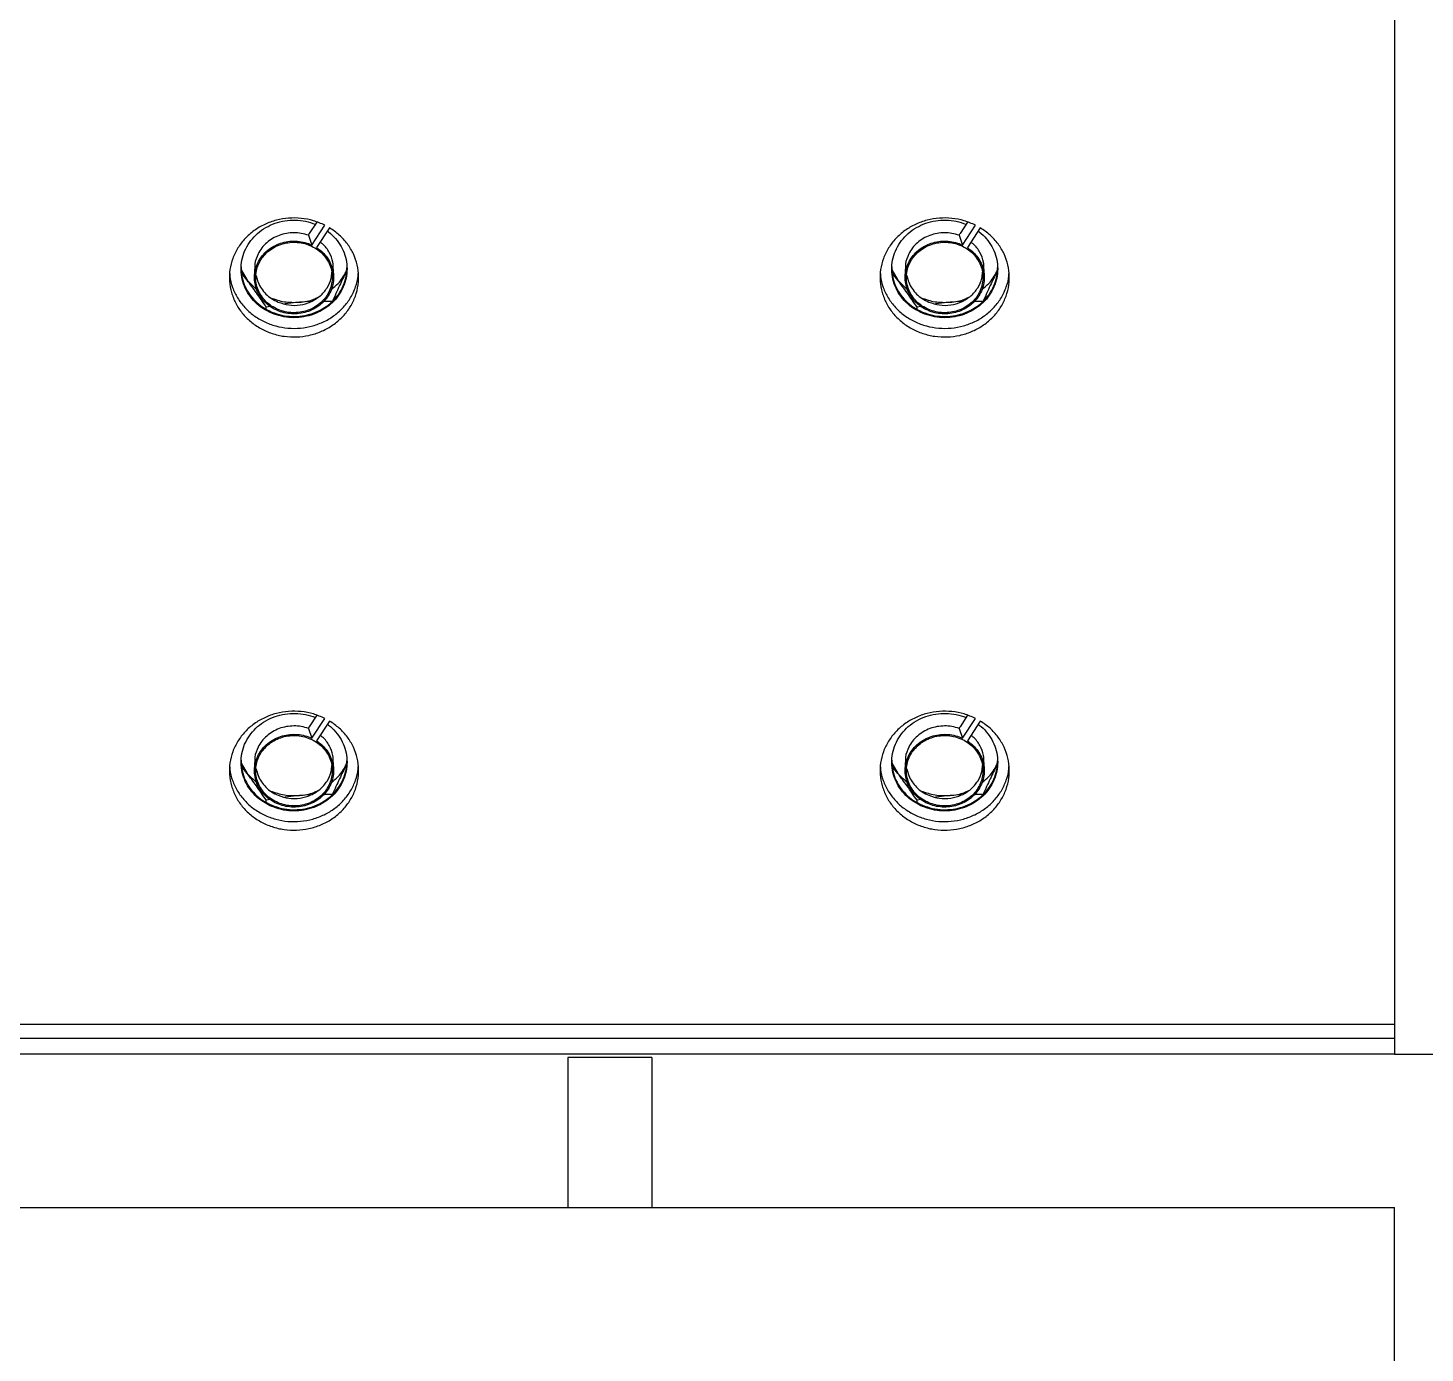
# Model space of a CAD drawing. Header units: millimetres. Extents: x 1293 to 41893, y 1011 to 26911.
# Drawn here: x 23953.2 to 24196.6, y 15399.3 to 15630.2 of the extents above; entities that cross this region are included whole.
import ezdxf

# ---------------------------------------------------------------- set-up
doc = ezdxf.new("R2010")
doc.units = ezdxf.units.MM
doc.header["$LTSCALE"] = 50
doc.layers.add('CAPA_1', color=7, linetype='Continuous')
doc.layers.add('MAQUINAS', color=11, linetype='Continuous')
doc.dimstyles.new('SLDDIMSTYLE2', dxfattribs={"dimtxt": 0.18, "dimasz": 30.769231, "dimexe": 0, "dimexo": 0.0625, "dimgap": 0, "dimtad": 0, "dimtih": 1, "dimtoh": 1, "dimdec": 0, "dimrnd": 1e-09, "dimzin": 0, "dimdsep": 46, "dimtxsty": 'Standard', "dimblk1": 'DOT', "dimblk2": 'DOT', "dimsah": 1, "dimcen": 0.09, "dimadec": 0, "dimazin": 0, "dimtfac": 30.769231, "dimtdec": 0, "dimtofl": 0, "dimtmove": 0, "dimatfit": 3, "dimldrblk": 'DOT', "dimfxl": 1, "dimfrac": 2, "dimtolj": 1, "dimtzin": 0, "dimarcsym": 0})

# ---------------------------------------------------------------- blocks, each defined once
blk = doc.blocks.new('_Dot')
at = {"color": 0, "linetype": 'ByBlock', "lineweight": -2}
blk.add_line((-0.5, 0), (-1, 0), dxfattribs=at)
at = {"color": 0, "linetype": 'ByBlock', "const_width": 0.5}
blk.add_lwpolyline([(-0.25, 0, 1), (0.25, 0, 1)], format="xyb", close=True, dxfattribs=at)

msp = doc.modelspace()

# ---------------------------------------------------------------- linework, layer by layer
at = {"layer": 'MAQUINAS', "linetype": 'Continuous', "lineweight": 25}
for p, q in [((24191.2425232, 16518.0450346), (24191.2425232, 15451.3783679)), ((24003.5503003, 15596.3370789), (24002.245503, 15594.3365441)), ((24002.7019872, 15592.3345776), (24004.9546957, 15595.7884641)), ((24116.8836336, 15596.3370789), (24115.5788363, 15594.3365441)), ((24116.0353205, 15592.3345776), (24118.288029, 15595.7884641)), ((24002.0989506, 15594.0400082), (24002.7019872, 15592.3345776)), ((24005.7748947, 15595.3351823), (24003.5221861, 15591.8812957)), ((24115.4322839, 15594.0400082), (24116.0353205, 15592.3345776)), ((24119.108228, 15595.3351823), (24116.8555195, 15591.8812957)), ((23990.3962012, 15587.9942261), (23991.4171794, 15586.213723)), ((23991.4171794, 15586.213723), (23990.4325058, 15587.4401817)), ((23991.4171794, 15586.213723), (23993.1471547, 15584.4956425)), ((23992.6891899, 15588.1415776), (23992.6891899, 15586.6861356)), ((24006.4625232, 15586.6861356), (24006.4625232, 15588.1415776)), ((24008.6628883, 15587.6938555), (24008.8002239, 15588.1029224)), ((24008.7808347, 15587.9214963), (24008.6628883, 15587.6938555)), ((24103.7295346, 15587.9942261), (24104.7505128, 15586.213723)), ((24104.7505128, 15586.213723), (24103.7658391, 15587.4401817)), ((24104.7505128, 15586.213723), (24106.480488, 15584.4956425)), ((24106.0225232, 15588.1415776), (24106.0225232, 15586.6861356)), ((24119.7958566, 15586.6861356), (24119.7958566, 15588.1415776)), ((24121.9962216, 15587.6938555), (24122.1335572, 15588.1029224)), ((24122.114168, 15587.9214963), (24121.9962216, 15587.6938555)), ((23995.4464413, 15581.6491291), (23994.7556415, 15581.5287767)), ((23994.7556415, 15581.1858639), (23994.7556415, 15581.5287767)), ((24000.5042111, 15582.3711412), (23997.9848051, 15582.0770114)), ((24002.5372796, 15582.48277), (24000.5042111, 15582.3711412)), ((24006.2527807, 15582.5155317), (24004.7346106, 15582.5194327)), ((24108.7797746, 15581.6491291), (24108.0889749, 15581.5287767)), ((24108.0889749, 15581.1858639), (24108.0889749, 15581.5287767)), ((24113.8375445, 15582.3711412), (24111.3181384, 15582.0770114)), ((24115.8706129, 15582.48277), (24113.8375445, 15582.3711412)), ((24119.5861141, 15582.5155317), (24118.067944, 15582.5194327)), ((24003.5503003, 15510.4232926), (24002.245503, 15508.4227578)), ((24002.7019872, 15506.4207912), (24004.9546957, 15509.8746778)), ((24005.7748947, 15509.421396), (24003.5221861, 15505.9675094)), ((24116.8836336, 15510.4232926), (24115.5788363, 15508.4227578)), ((24116.0353205, 15506.4207912), (24118.288029, 15509.8746778)), ((24119.108228, 15509.421396), (24116.8555195, 15505.9675094)), ((24002.0989506, 15508.1262219), (24002.7019872, 15506.4207912)), ((24115.4322839, 15508.1262219), (24116.0353205, 15506.4207912)), ((23990.3962012, 15502.0804398), (23991.4171794, 15500.2999367)), ((23991.4171794, 15500.2999367), (23990.4325058, 15501.5263954)), ((23992.6891899, 15502.2277913), (23992.6891899, 15500.7723493)), ((24006.4625232, 15500.7723493), (24006.4625232, 15502.2277913)), ((24008.6628883, 15501.7800692), (24008.8002239, 15502.189136)), ((24008.7808347, 15502.00771), (24008.6628883, 15501.7800692)), ((24103.7295346, 15502.0804398), (24104.7505128, 15500.2999367)), ((24104.7505128, 15500.2999367), (24103.7658391, 15501.5263954)), ((24106.0225232, 15502.2277913), (24106.0225232, 15500.7723493)), ((24119.7958566, 15500.7723493), (24119.7958566, 15502.2277913)), ((24121.9962216, 15501.7800692), (24122.1335572, 15502.189136)), ((24122.114168, 15502.00771), (24121.9962216, 15501.7800692)), ((23991.4171794, 15500.2999367), (23993.1471547, 15498.5818561)), ((24104.7505128, 15500.2999367), (24106.480488, 15498.5818561)), ((24000.5042111, 15496.4573549), (23997.9848051, 15496.163225)), ((24002.5372796, 15496.5689837), (24000.5042111, 15496.4573549)), ((24006.2527807, 15496.6017454), (24004.7346106, 15496.6056464)), ((24113.8375445, 15496.4573549), (24111.3181384, 15496.163225)), ((24115.8706129, 15496.5689837), (24113.8375445, 15496.4573549)), ((24119.5861141, 15496.6017454), (24118.067944, 15496.6056464)), ((23995.4464413, 15495.7353428), (23994.7556415, 15495.6149904)), ((23994.7556415, 15495.2720775), (23994.7556415, 15495.6149904)), ((24108.7797746, 15495.7353428), (24108.0889749, 15495.6149904)), ((24108.0889749, 15495.2720775), (24108.0889749, 15495.6149904)), ((24191.2425232, 15456.5881163), (23211.2425232, 15456.5881163)), ((23211.2425232, 15454.2081973), (24191.2425232, 15454.2081973)), ((24191.2425232, 15451.3783679), (23211.2425232, 15451.3783679)), ((24047.2425232, 15450.8449679), (24047.2425232, 15424.7117012)), ((24061.9091899, 15450.8449679), (24061.9091899, 15424.7117012)), ((24191.2425232, 15451.3783495), (24201.9091899, 15451.3783495)), ((23211.2425232, 15424.7117012), (24191.2425232, 15424.7117012)), ((24191.2425232, 15071.3783679), (24191.2425232, 15424.7117012))]:
    msp.add_line(p, q, dxfattribs=at)
for points in [[(24004.9546957, 15595.7884641), (24004.2967837, 15596.0751726), (24002.9809598, 15596.6485894), (24000.825971, 15597.0449043), (23998.6386713, 15597.0782448), (23996.4825522, 15596.7163735), (23994.443159, 15595.9811281), (23992.5954498, 15594.8977818), (23991.0088808, 15593.5074475), (23989.742695, 15591.8619638), (23988.8442728, 15590.0229142), (23988.3472081, 15588.0590674), (23988.2700931, 15586.0438738), (23988.6158111, 15584.0527005), (23989.3714327, 15582.1600172), (23990.5086976, 15580.4366098), (23991.9850724, 15578.9469334), (23993.745341, 15577.7467016), (23995.7236697, 15576.8808028), (23997.8460693, 15576.3816214), (24000.0331627, 15576.2678267), (24002.2031529, 15576.5436746), (24004.2748828, 15577.1988486), (24006.1708699, 15578.208845), (24007.8202054, 15579.5358909), (24009.1612022, 15581.1303522), (24010.1437152, 15582.9326073), (24010.7309695, 15584.8752115), (24010.9011106, 15586.8856636), (24010.6473693, 15588.8882066), (24009.9807509, 15590.81006), (24008.9205313, 15592.5714566), (24007.5274683, 15594.1359676), (24006.3590859, 15594.9354441), (24005.7748947, 15595.3351823)], [(23995.7214674, 15580.4579669), (23995.1891776, 15580.7175276), (23994.124598, 15581.2366489), (23992.7745179, 15582.358419), (23991.672771, 15583.6807099), (23990.8746461, 15585.1799543), (23990.4069421, 15586.7919192), (23990.288419, 15588.4571724), (23990.5233315, 15590.1118187), (23991.1028061, 15591.6930158), (23992.0047736, 15593.1405546), (23993.1948914, 15594.399313), (23994.6279276, 15595.4215177), (23996.2490913, 15596.1677447), (23997.9976063, 15596.6115263), (23999.8034622, 15596.7287521), (24001.6108396, 15596.5419039), (24002.7387832, 15596.1523271), (24003.302755, 15595.9575387)], [(24118.288029, 15595.7884641), (24117.6301171, 15596.0751726), (24116.3142931, 15596.6485894), (24114.1593043, 15597.0449043), (24111.9720047, 15597.0782448), (24109.8158855, 15596.7163735), (24107.7764923, 15595.9811281), (24105.9287831, 15594.8977818), (24104.3422141, 15593.5074475), (24103.0760283, 15591.8619638), (24102.1776061, 15590.0229142), (24101.6805415, 15588.0590674), (24101.6034264, 15586.0438738), (24101.9491445, 15584.0527005), (24102.704766, 15582.1600172), (24103.8420309, 15580.4366098), (24105.3184057, 15578.9469334), (24107.0786743, 15577.7467016), (24109.057003, 15576.8808028), (24111.1794027, 15576.3816214), (24113.366496, 15576.2678267), (24115.5364862, 15576.5436746), (24117.6082161, 15577.1988486), (24119.5042033, 15578.208845), (24121.1535387, 15579.5358909), (24122.4945355, 15581.1303522), (24123.4770485, 15582.9326073), (24124.0643028, 15584.8752115), (24124.234444, 15586.8856636), (24123.9807027, 15588.8882066), (24123.3140842, 15590.81006), (24122.2538646, 15592.5714566), (24120.8608017, 15594.1359676), (24119.6924192, 15594.9354441), (24119.108228, 15595.3351823)], [(24109.0548007, 15580.4579669), (24108.5225109, 15580.7175276), (24107.4579313, 15581.2366489), (24106.1078512, 15582.358419), (24105.0061044, 15583.6807099), (24104.2079794, 15585.1799543), (24103.7402754, 15586.7919192), (24103.6217524, 15588.4571724), (24103.8566649, 15590.1118187), (24104.4361394, 15591.6930158), (24105.3381069, 15593.1405546), (24106.5282247, 15594.399313), (24107.9612609, 15595.4215177), (24109.5824246, 15596.1677447), (24111.3309396, 15596.6115263), (24113.1367956, 15596.7287521), (24114.944173, 15596.5419039), (24116.0721165, 15596.1523271), (24116.6360883, 15595.9575387)], [(24002.0989506, 15594.0400082), (24001.6856488, 15594.1662202), (24000.8590453, 15594.418644), (23999.5490805, 15594.5162159), (23998.2464706, 15594.400957), (23996.9899841, 15594.0576181), (23995.8253026, 15593.5042449), (23994.7989555, 15592.7569431), (23993.9274349, 15591.8514288), (23993.5210921, 15591.1423667), (23993.3179207, 15590.7878356)], [(24115.4322839, 15594.0400082), (24115.0189821, 15594.1662202), (24114.1923786, 15594.418644), (24112.8824138, 15594.5162159), (24111.5798039, 15594.400957), (24110.3233174, 15594.0576181), (24109.1586359, 15593.5042449), (24108.1322888, 15592.7569431), (24107.2607682, 15591.8514288), (24106.8544254, 15591.1423667), (24106.6512541, 15590.7878356)], [(24003.5221861, 15591.8812957), (24003.8693545, 15591.630318), (24004.5636913, 15591.1283626), (24005.3830168, 15590.161004), (24005.9993264, 15589.0796431), (24006.3767654, 15587.9066408), (24006.5049997, 15586.6897658), (24006.3783685, 15585.4724937), (24006.0017799, 15584.299897), (24005.3890063, 15583.2149822), (24004.5625873, 15582.257647), (24003.552891, 15581.4630697), (24002.3970279, 15580.8604549), (24001.1374789, 15580.4719499), (23999.820536, 15580.3118334), (23998.4946005, 15580.3859903), (23997.208404, 15580.6916949), (23996.0092181, 15581.2177119), (23994.941116, 15581.9447086), (23994.0433534, 15582.8459659), (23993.3489257, 15583.8883601), (23992.8833549, 15585.0335802), (23992.6637522, 15586.2395364), (23992.6981884, 15587.4619063), (23992.9853982, 15588.6557648), (23993.5148247, 15589.7772325), (23994.2670141, 15590.7850993), (23995.2143067, 15591.6422973), (23996.321941, 15592.3174194), (23997.5490069, 15592.7852895), (23998.8511574, 15593.0300689), (24000.1777323, 15593.0376974), (24001.4904357, 15592.8267932), (24002.2981367, 15592.4986494), (24002.7019872, 15592.3345776)], [(23996.7929041, 15581.1096977), (23997.1997547, 15580.9627887), (23998.0134559, 15580.6689708), (23999.3227064, 15580.5169015), (24000.6340068, 15580.5865264), (24001.9067006, 15580.8946785), (24003.08927, 15581.4242884), (24004.1369686, 15582.1564041), (24005.0093467, 15583.0625156), (24005.6729293, 15584.1079019), (24006.1022021, 15585.2523627), (24006.2806718, 15586.4519241), (24006.2014791, 15587.6604857), (24005.8676674, 15588.8316037), (24005.2920649, 15589.9202725), (24004.4967918, 15590.8846552), (24003.5124099, 15591.6876912), (24002.3767485, 15592.2985202), (24001.1334503, 15592.6936685), (23999.8302947, 15592.8579506), (23998.5173612, 15592.7850533), (23997.245105, 15592.477778), (23996.0624184, 15591.9479331), (23995.0147512, 15591.2158804), (23994.1423646, 15590.3097518), (23993.4787847, 15589.2643711), (23993.0495091, 15588.1199046), (23992.8710479, 15586.9203604), (23992.9502093, 15585.7117358), (23993.2841382, 15584.5408528), (23993.859303, 15583.4513071), (23994.6562093, 15582.4901968), (23995.6344963, 15581.674948), (23996.4067682, 15581.2981145), (23996.7929041, 15581.1096977)], [(24116.8555195, 15591.8812957), (24117.2026879, 15591.630318), (24117.8970247, 15591.1283626), (24118.7163502, 15590.161004), (24119.3326597, 15589.0796431), (24119.7100987, 15587.9066408), (24119.8383331, 15586.6897658), (24119.7117019, 15585.4724937), (24119.3351132, 15584.299897), (24118.7223397, 15583.2149822), (24117.8959206, 15582.257647), (24116.8862243, 15581.4630697), (24115.7303613, 15580.8604549), (24114.4708123, 15580.4719499), (24113.1538694, 15580.3118334), (24111.8279338, 15580.3859903), (24110.5417374, 15580.6916949), (24109.3425514, 15581.2177119), (24108.2744493, 15581.9447086), (24107.3766867, 15582.8459659), (24106.682259, 15583.8883601), (24106.2166883, 15585.0335802), (24105.9970855, 15586.2395364), (24106.0315217, 15587.4619063), (24106.3187315, 15588.6557648), (24106.8481581, 15589.7772325), (24107.6003474, 15590.7850993), (24108.5476401, 15591.6422973), (24109.6552743, 15592.3174194), (24110.8823402, 15592.7852895), (24112.1844908, 15593.0300689), (24113.5110657, 15593.0376974), (24114.823769, 15592.8267932), (24115.63147, 15592.4986494), (24116.0353205, 15592.3345776)], [(24110.1262374, 15581.1096977), (24110.5330881, 15580.9627887), (24111.3467893, 15580.6689708), (24112.6560397, 15580.5169015), (24113.9673402, 15580.5865264), (24115.2400339, 15580.8946785), (24116.4226033, 15581.4242884), (24117.4703019, 15582.1564041), (24118.34268, 15583.0625156), (24119.0062627, 15584.1079019), (24119.4355354, 15585.2523627), (24119.6140052, 15586.4519241), (24119.5348124, 15587.6604857), (24119.2010007, 15588.8316037), (24118.6253983, 15589.9202725), (24117.8301252, 15590.8846552), (24116.8457432, 15591.6876912), (24115.7100818, 15592.2985202), (24114.4667836, 15592.6936685), (24113.163628, 15592.8579506), (24111.8506945, 15592.7850533), (24110.5784384, 15592.477778), (24109.3957517, 15591.9479331), (24108.3480845, 15591.2158804), (24107.4756979, 15590.3097518), (24106.8121181, 15589.2643711), (24106.3828424, 15588.1199046), (24106.2043813, 15586.9203604), (24106.2835426, 15585.7117358), (24106.6174715, 15584.5408528), (24107.1926364, 15583.4513071), (24107.9895426, 15582.4901968), (24108.9678297, 15581.674948), (24109.7401015, 15581.2981145), (24110.1262374, 15581.1096977)], [(23992.9926705, 15587.0048339), (23993.086034, 15586.611881), (23993.272761, 15585.8259752), (23993.8623505, 15584.7385664), (23994.6553966, 15583.7768843), (23995.6346995, 15582.961786), (23996.4068359, 15582.5849324), (23996.7929041, 15582.3965056)], [(24106.3260039, 15587.0048339), (24106.4193674, 15586.611881), (24106.6060943, 15585.8259752), (24107.1956838, 15584.7385664), (24107.98873, 15583.7768843), (24108.9680328, 15582.961786), (24109.7401692, 15582.5849324), (24110.1262374, 15582.3965056)], [(24004.9546957, 15509.8746778), (24004.2967837, 15510.1613862), (24002.9809598, 15510.7348031), (24000.825971, 15511.131118), (23998.6386713, 15511.1644585), (23996.4825522, 15510.8025872), (23994.443159, 15510.0673418), (23992.5954498, 15508.9839954), (23991.0088808, 15507.5936612), (23989.742695, 15505.9481775), (23988.8442728, 15504.1091279), (23988.3472081, 15502.145281), (23988.2700931, 15500.1300875), (23988.6158111, 15498.1389142), (23989.3714327, 15496.2462309), (23990.5086976, 15494.5228235), (23991.9850724, 15493.0331471), (23993.745341, 15491.8329153), (23995.7236697, 15490.9670164), (23997.8460693, 15490.467835), (24000.0331627, 15490.3540404), (24002.2031529, 15490.6298883), (24004.2748828, 15491.2850623), (24006.1708699, 15492.2950587), (24007.8202054, 15493.6221046), (24009.1612022, 15495.2165659), (24010.1437152, 15497.018821), (24010.7309695, 15498.9614252), (24010.9011106, 15500.9718773), (24010.6473693, 15502.9744203), (24009.9807509, 15504.8962737), (24008.9205313, 15506.6576703), (24007.5274683, 15508.2221813), (24006.3590859, 15509.0216577), (24005.7748947, 15509.421396)], [(23995.7214674, 15494.5441806), (23995.1891776, 15494.8037413), (23994.124598, 15495.3228626), (23992.7745179, 15496.4446326), (23991.672771, 15497.7669235), (23990.8746461, 15499.266168), (23990.4069421, 15500.8781328), (23990.288419, 15502.5433861), (23990.5233315, 15504.1980324), (23991.1028061, 15505.7792294), (23992.0047736, 15507.2267683), (23993.1948914, 15508.4855267), (23994.6279276, 15509.5077314), (23996.2490913, 15510.2539584), (23997.9976063, 15510.69774), (23999.8034622, 15510.8149657), (24001.6108396, 15510.6281176), (24002.7387832, 15510.2385408), (24003.302755, 15510.0437524)], [(24118.288029, 15509.8746778), (24117.6301171, 15510.1613862), (24116.3142931, 15510.7348031), (24114.1593043, 15511.131118), (24111.9720047, 15511.1644585), (24109.8158855, 15510.8025872), (24107.7764923, 15510.0673418), (24105.9287831, 15508.9839954), (24104.3422141, 15507.5936612), (24103.0760283, 15505.9481775), (24102.1776061, 15504.1091279), (24101.6805415, 15502.145281), (24101.6034264, 15500.1300875), (24101.9491445, 15498.1389142), (24102.704766, 15496.2462309), (24103.8420309, 15494.5228235), (24105.3184057, 15493.0331471), (24107.0786743, 15491.8329153), (24109.057003, 15490.9670164), (24111.1794027, 15490.467835), (24113.366496, 15490.3540404), (24115.5364862, 15490.6298883), (24117.6082161, 15491.2850623), (24119.5042033, 15492.2950587), (24121.1535387, 15493.6221046), (24122.4945355, 15495.2165659), (24123.4770485, 15497.018821), (24124.0643028, 15498.9614252), (24124.234444, 15500.9718773), (24123.9807027, 15502.9744203), (24123.3140842, 15504.8962737), (24122.2538646, 15506.6576703), (24120.8608017, 15508.2221813), (24119.6924192, 15509.0216577), (24119.108228, 15509.421396)], [(24109.0548007, 15494.5441806), (24108.5225109, 15494.8037413), (24107.4579313, 15495.3228626), (24106.1078512, 15496.4446326), (24105.0061044, 15497.7669235), (24104.2079794, 15499.266168), (24103.7402754, 15500.8781328), (24103.6217524, 15502.5433861), (24103.8566649, 15504.1980324), (24104.4361394, 15505.7792294), (24105.3381069, 15507.2267683), (24106.5282247, 15508.4855267), (24107.9612609, 15509.5077314), (24109.5824246, 15510.2539584), (24111.3309396, 15510.69774), (24113.1367956, 15510.8149657), (24114.944173, 15510.6281176), (24116.0721165, 15510.2385408), (24116.6360883, 15510.0437524)], [(24002.0989506, 15508.1262219), (24001.6856488, 15508.2524338), (24000.8590453, 15508.5048576), (23999.5490805, 15508.6024295), (23998.2464706, 15508.4871707), (23996.9899841, 15508.1438318), (23995.8253026, 15507.5904585), (23994.7989555, 15506.8431568), (23993.9274349, 15505.9376424), (23993.5210921, 15505.2285804), (23993.3179207, 15504.8740493)], [(24115.4322839, 15508.1262219), (24115.0189821, 15508.2524338), (24114.1923786, 15508.5048576), (24112.8824138, 15508.6024295), (24111.5798039, 15508.4871707), (24110.3233174, 15508.1438318), (24109.1586359, 15507.5904585), (24108.1322888, 15506.8431568), (24107.2607682, 15505.9376424), (24106.8544254, 15505.2285804), (24106.6512541, 15504.8740493)], [(24003.5221861, 15505.9675094), (24003.8693545, 15505.7165317), (24004.5636913, 15505.2145763), (24005.3830168, 15504.2472177), (24005.9993264, 15503.1658567), (24006.3767654, 15501.9928545), (24006.5049997, 15500.7759795), (24006.3783685, 15499.5587074), (24006.0017799, 15498.3861107), (24005.3890063, 15497.3011959), (24004.5625873, 15496.3438607), (24003.552891, 15495.5492833), (24002.3970279, 15494.9466685), (24001.1374789, 15494.5581635), (23999.820536, 15494.3980471), (23998.4946005, 15494.472204), (23997.208404, 15494.7779086), (23996.0092181, 15495.3039256), (23994.941116, 15496.0309223), (23994.0433534, 15496.9321796), (23993.3489257, 15497.9745737), (23992.8833549, 15499.1197939), (23992.6637522, 15500.3257501), (23992.6981884, 15501.5481199), (23992.9853982, 15502.7419785), (23993.5148247, 15503.8634462), (23994.2670141, 15504.871313), (23995.2143067, 15505.728511), (23996.321941, 15506.4036331), (23997.5490069, 15506.8715032), (23998.8511574, 15507.1162825), (24000.1777323, 15507.1239111), (24001.4904357, 15506.9130068), (24002.2981367, 15506.5848631), (24002.7019872, 15506.4207912)], [(23996.7929041, 15495.1959114), (23997.1997547, 15495.0490024), (23998.0134559, 15494.7551845), (23999.3227064, 15494.6031151), (24000.6340068, 15494.67274), (24001.9067006, 15494.9808921), (24003.08927, 15495.510502), (24004.1369686, 15496.2426178), (24005.0093467, 15497.1487292), (24005.6729293, 15498.1941156), (24006.1022021, 15499.3385764), (24006.2806718, 15500.5381378), (24006.2014791, 15501.7466994), (24005.8676674, 15502.9178174), (24005.2920649, 15504.0064862), (24004.4967918, 15504.9708689), (24003.5124099, 15505.7739049), (24002.3767485, 15506.3847339), (24001.1334503, 15506.7798821), (23999.8302947, 15506.9441642), (23998.5173612, 15506.8712669), (23997.245105, 15506.5639917), (23996.0624184, 15506.0341468), (23995.0147512, 15505.3020941), (23994.1423646, 15504.3959655), (23993.4787847, 15503.3505848), (23993.0495091, 15502.2061183), (23992.8710479, 15501.0065741), (23992.9502093, 15499.7979495), (23993.2841382, 15498.6270665), (23993.859303, 15497.5375208), (23994.6562093, 15496.5764105), (23995.6344963, 15495.7611617), (23996.4067682, 15495.3843282), (23996.7929041, 15495.1959114)], [(24116.8555195, 15505.9675094), (24117.2026879, 15505.7165317), (24117.8970247, 15505.2145763), (24118.7163502, 15504.2472177), (24119.3326597, 15503.1658567), (24119.7100987, 15501.9928545), (24119.8383331, 15500.7759795), (24119.7117019, 15499.5587074), (24119.3351132, 15498.3861107), (24118.7223397, 15497.3011959), (24117.8959206, 15496.3438607), (24116.8862243, 15495.5492833), (24115.7303613, 15494.9466685), (24114.4708123, 15494.5581635), (24113.1538694, 15494.3980471), (24111.8279338, 15494.472204), (24110.5417374, 15494.7779086), (24109.3425514, 15495.3039256), (24108.2744493, 15496.0309223), (24107.3766867, 15496.9321796), (24106.682259, 15497.9745737), (24106.2166883, 15499.1197939), (24105.9970855, 15500.3257501), (24106.0315217, 15501.5481199), (24106.3187315, 15502.7419785), (24106.8481581, 15503.8634462), (24107.6003474, 15504.871313), (24108.5476401, 15505.728511), (24109.6552743, 15506.4036331), (24110.8823402, 15506.8715032), (24112.1844908, 15507.1162825), (24113.5110657, 15507.1239111), (24114.823769, 15506.9130068), (24115.63147, 15506.5848631), (24116.0353205, 15506.4207912)], [(24110.1262374, 15495.1959114), (24110.5330881, 15495.0490024), (24111.3467893, 15494.7551845), (24112.6560397, 15494.6031151), (24113.9673402, 15494.67274), (24115.2400339, 15494.9808921), (24116.4226033, 15495.510502), (24117.4703019, 15496.2426178), (24118.34268, 15497.1487292), (24119.0062627, 15498.1941156), (24119.4355354, 15499.3385764), (24119.6140052, 15500.5381378), (24119.5348124, 15501.7466994), (24119.2010007, 15502.9178174), (24118.6253983, 15504.0064862), (24117.8301252, 15504.9708689), (24116.8457432, 15505.7739049), (24115.7100818, 15506.3847339), (24114.4667836, 15506.7798821), (24113.163628, 15506.9441642), (24111.8506945, 15506.8712669), (24110.5784384, 15506.5639917), (24109.3957517, 15506.0341468), (24108.3480845, 15505.3020941), (24107.4756979, 15504.3959655), (24106.8121181, 15503.3505848), (24106.3828424, 15502.2061183), (24106.2043813, 15501.0065741), (24106.2835426, 15499.7979495), (24106.6174715, 15498.6270665), (24107.1926364, 15497.5375208), (24107.9895426, 15496.5764105), (24108.9678297, 15495.7611617), (24109.7401015, 15495.3843282), (24110.1262374, 15495.1959114)], [(23992.9926705, 15501.0910476), (23993.086034, 15500.6980947), (23993.272761, 15499.9121889), (23993.8623505, 15498.8247801), (23994.6553966, 15497.8630979), (23995.6346995, 15497.0479996), (23996.4068359, 15496.6711461), (23996.7929041, 15496.4827193)], [(24106.3260039, 15501.0910476), (24106.4193674, 15500.6980947), (24106.6060943, 15499.9121889), (24107.1956838, 15498.8247801), (24107.98873, 15497.8630979), (24108.9680328, 15497.0479996), (24109.7401692, 15496.6711461), (24110.1262374, 15496.4827193)], [(24061.9091899, 15450.8449679), (24061.8818973, 15450.8449679), (24061.8273122, 15450.8449679), (24061.3912529, 15450.8449679), (24060.7135151, 15450.8449679), (24059.794489, 15450.8449679), (24058.6763665, 15450.8449679), (24057.4002746, 15450.8449679), (24056.0157456, 15450.8449679), (24054.5758566, 15450.8449679), (24053.1359675, 15450.8449679), (24051.7514385, 15450.8449679), (24050.4753466, 15450.8449679), (24049.3572241, 15450.8449679), (24048.438198, 15450.8449679), (24047.7604603, 15450.8449679), (24047.3244009, 15450.8449679), (24047.2698158, 15450.8449679), (24047.2425232, 15450.8449679)]]:
    msp.add_open_spline(points, degree=3, dxfattribs=at)
for points, knots in [([(24005.3966495, 15594.7552511), (24005.4636285, 15594.712668), (24006.0133713, 15594.3631589), (24006.8463562, 15593.4749098), (24007.8232662, 15592.1262681), (24008.4814519, 15590.6104856), (24008.8216105, 15589.0129592), (24008.8248085, 15587.3835293), (24008.4926948, 15585.7835156), (24007.8368514, 15584.2704076), (24006.8812037, 15582.8992696), (24005.66042, 15581.7198596), (24004.2187513, 15580.7748631), (24002.6087646, 15580.099066), (24000.8879794, 15579.7151647), (23999.1222629, 15579.6439299), (23997.3629654, 15579.8624289), (23996.2686334, 15580.2594542), (23995.7214674, 15580.4579669)], [0, 0, 0, 0, 0.0091646203, 0.0752203122, 0.1412760042, 0.2073316962, 0.2733873882, 0.3394430802, 0.4054987722, 0.4715544641, 0.5376101561, 0.6036658481, 0.6697215401, 0.7357772321, 0.8018329241, 0.867888616, 0.933944308, 1, 1, 1, 1]), ([(24002.0989506, 15594.0400082), (24002.1192631, 15594.0917534), (24002.1601089, 15594.1958062), (24002.2169359, 15594.2894627), (24002.245503, 15594.3365441)], [0, 0, 0, 0, 0.4972965919, 1, 1, 1, 1]), ([(24118.7299829, 15594.7552511), (24118.7969619, 15594.712668), (24119.3467046, 15594.3631589), (24120.1796895, 15593.4749098), (24121.1565995, 15592.1262681), (24121.8147852, 15590.6104856), (24122.1549438, 15589.0129592), (24122.1581419, 15587.3835293), (24121.8260281, 15585.7835156), (24121.1701847, 15584.2704076), (24120.214537, 15582.8992696), (24118.9937534, 15581.7198596), (24117.5520847, 15580.7748631), (24115.9420979, 15580.099066), (24114.2213128, 15579.7151647), (24112.4555962, 15579.6439299), (24110.6962987, 15579.8624289), (24109.6019667, 15580.2594542), (24109.0548007, 15580.4579669)], [0, 0, 0, 0, 0.0091646203, 0.0752203122, 0.1412760042, 0.2073316962, 0.2733873882, 0.3394430802, 0.4054987722, 0.4715544641, 0.5376101561, 0.6036658481, 0.6697215401, 0.7357772321, 0.8018329241, 0.867888616, 0.933944308, 1, 1, 1, 1]), ([(24115.4322839, 15594.0400082), (24115.4525964, 15594.0917534), (24115.4934422, 15594.1958062), (24115.5502692, 15594.2894627), (24115.5788363, 15594.3365441)], [0, 0, 0, 0, 0.4972965919, 1, 1, 1, 1]), ([(24006.3972232, 15588.1389557), (24006.4002517, 15588.538571), (24006.407931, 15589.5518695), (24005.7449172, 15591.0749226), (24004.9438901, 15592.2788811), (24004.2729016, 15592.7321912), (24004.1370302, 15592.8239839)], [0, 0, 0, 0, 0.2241501808, 0.5683741942, 0.9125982077, 1, 1, 1, 1]), ([(24119.7305565, 15588.1389557), (24119.733585, 15588.538571), (24119.7412644, 15589.5518695), (24119.0782505, 15591.0749226), (24118.2772234, 15592.2788811), (24117.6062349, 15592.7321912), (24117.4703635, 15592.8239839)], [0, 0, 0, 0, 0.2241501808, 0.5683741942, 0.9125982077, 1, 1, 1, 1]), ([(23990.3600903, 15588.5453161), (23990.3714605, 15588.0441924), (23990.3954678, 15586.9861065), (23990.8672332, 15585.4185062), (23991.6569818, 15583.9095191), (23992.7625313, 15582.5783722), (23994.1169761, 15581.4492551), (23995.186637, 15580.9273403), (23995.7214674, 15580.6663829)], [0, 0, 0, 0, 0.1525056725, 0.322004538, 0.4915034035, 0.661002269, 0.8305011345, 1, 1, 1, 1]), ([(23993.3179207, 15590.7878356), (23993.0678164, 15590.2117774), (23992.6954955, 15589.3542212), (23992.7448545, 15588.4414247), (23992.7610569, 15588.1417938)], [0, 0, 0, 0, 0.67174397096, 1, 1, 1, 1]), ([(24103.6934236, 15588.5453161), (24103.7047938, 15588.0441924), (24103.7288011, 15586.9861065), (24104.2005665, 15585.4185062), (24104.9903151, 15583.9095191), (24106.0958646, 15582.5783722), (24107.4503095, 15581.4492551), (24108.5199703, 15580.9273403), (24109.0548007, 15580.6663829)], [0, 0, 0, 0, 0.1525056725, 0.322004538, 0.4915034035, 0.661002269, 0.8305011345, 1, 1, 1, 1]), ([(24106.6512541, 15590.7878356), (24106.4011497, 15590.2117774), (24106.0288288, 15589.3542212), (24106.0781878, 15588.4414247), (24106.0943902, 15588.1417938)], [0, 0, 0, 0, 0.671743971, 1, 1, 1, 1]), ([(23988.3907031, 15587.358092), (23988.3922098, 15587.213045), (23988.4006615, 15586.3994356), (23988.8295549, 15584.9481153), (23989.6789259, 15583.099427), (23990.9340325, 15581.4423096), (23992.5027837, 15580.0368112), (23994.3386103, 15578.9360101), (23996.3696131, 15578.180936), (23998.52071, 15577.7998639), (24000.7112044, 15577.8070359), (24002.8593033, 15578.202184), (24004.8844144, 15578.9705387), (24006.7117064, 15580.083332), (24008.2694857, 15581.4990722), (24009.5120175, 15583.1643484), (24010.346098, 15585.0186186), (24010.7626737, 15586.4593835), (24010.7658009, 15587.2595609), (24010.7663154, 15587.3912041)], [0, 0, 0, 0, 0.014075217, 0.078951865, 0.143828513, 0.208705161, 0.273581809, 0.3384584569, 0.4033351049, 0.4682117529, 0.5330884009, 0.5979650489, 0.6628416969, 0.7277183448, 0.7925949928, 0.8574716408, 0.9223482888, 0.9872249368, 1, 1, 1, 1]), ([(23994.7556415, 15581.5287767), (23994.1821906, 15582.3761274), (23993.0871647, 15583.9941753), (23991.9559782, 15585.4976152), (23991.4171794, 15586.213723)], [0, 0, 0, 0, 0.523687075, 1, 1, 1, 1]), ([(23995.7214674, 15580.6663829), (23996.2849554, 15580.462914), (23997.4119312, 15580.0559761), (23999.2252455, 15579.8453602), (24001.0413874, 15579.9417903), (24002.8041025, 15580.3685822), (24004.4418332, 15581.1020875), (24005.8933735, 15582.1160841), (24007.0998343, 15583.3709876), (24008.0255499, 15584.8190751), (24008.5952612, 15586.4033047), (24008.843679, 15587.6200256), (24008.7901798, 15588.2812956), (24008.7815297, 15588.3882136)], [0, 0, 0, 0, 0.098107793, 0.1962155859, 0.2943233789, 0.3924311718, 0.4905389648, 0.5886467577, 0.6867545507, 0.7848623436, 0.8829701366, 0.9810779295, 1, 1, 1, 1]), ([(23996.7929041, 15582.3965056), (23997.4109962, 15582.1919054), (23998.6471803, 15581.7827052), (24000.6461017, 15581.830654), (24002.5338473, 15582.3732114), (24004.1782126, 15583.4068088), (24005.3997935, 15584.8328208), (24006.1042403, 15586.2954462), (24006.1459896, 15587.2570638), (24006.1615633, 15587.6157762)], [0, 0, 0, 0, 0.1516306377, 0.3032612754, 0.4548919131, 0.6065225508, 0.7581531885, 0.9097838263, 1, 1, 1, 1]), ([(24006.0629706, 15584.6276063), (24006.48765, 15584.955357), (24007.5843786, 15585.8017687), (24008.2531072, 15586.9749549), (24008.6628883, 15587.6938555)], [0, 0, 0, 0, 0.3872237974, 1, 1, 1, 1]), ([(24008.6628883, 15587.6938555), (24008.2739179, 15586.8981208), (24007.45729, 15585.2275076), (24006.6667673, 15583.4476304), (24006.2527807, 15582.5155317)], [0, 0, 0, 0, 0.476312925, 1, 1, 1, 1]), ([(24101.7240364, 15587.358092), (24101.7255431, 15587.213045), (24101.7339948, 15586.3994356), (24102.1628882, 15584.9481153), (24103.0122592, 15583.099427), (24104.2673658, 15581.4423096), (24105.836117, 15580.0368112), (24107.6719436, 15578.9360101), (24109.7029464, 15578.180936), (24111.8540433, 15577.7998639), (24114.0445378, 15577.8070359), (24116.1926366, 15578.202184), (24118.2177478, 15578.9705387), (24120.0450398, 15580.083332), (24121.602819, 15581.4990722), (24122.8453508, 15583.1643484), (24123.6794314, 15585.0186186), (24124.096007, 15586.4593835), (24124.0991343, 15587.2595609), (24124.0996487, 15587.3912041)], [0, 0, 0, 0, 0.01407521704, 0.07895186502, 0.143828513, 0.20870516098, 0.27358180896, 0.33845845695, 0.40333510493, 0.46821175291, 0.53308840089, 0.59796504887, 0.66284169686, 0.72771834484, 0.79259499282, 0.8574716408, 0.92234828878, 0.98722493677, 1, 1, 1, 1]), ([(24108.0889749, 15581.5287767), (24107.5155239, 15582.3761274), (24106.420498, 15583.9941753), (24105.2893115, 15585.4976152), (24104.7505128, 15586.213723)], [0, 0, 0, 0, 0.523687075, 1, 1, 1, 1]), ([(24109.0548007, 15580.6663829), (24109.6182887, 15580.462914), (24110.7452646, 15580.0559761), (24112.5585789, 15579.8453602), (24114.3747208, 15579.9417903), (24116.1374359, 15580.3685822), (24117.7751665, 15581.1020875), (24119.2267068, 15582.1160841), (24120.4331676, 15583.3709876), (24121.3588832, 15584.8190751), (24121.9285945, 15586.4033047), (24122.1770123, 15587.6200256), (24122.1235131, 15588.2812956), (24122.1148631, 15588.3882136)], [0, 0, 0, 0, 0.098107793, 0.1962155859, 0.2943233789, 0.3924311718, 0.4905389648, 0.5886467577, 0.6867545507, 0.7848623436, 0.8829701366, 0.9810779295, 1, 1, 1, 1]), ([(24110.1262374, 15582.3965056), (24110.7443295, 15582.1919054), (24111.9805136, 15581.7827052), (24113.979435, 15581.830654), (24115.8671806, 15582.3732114), (24117.5115459, 15583.4068088), (24118.7331268, 15584.8328208), (24119.4375736, 15586.2954462), (24119.4793229, 15587.2570638), (24119.4948966, 15587.6157762)], [0, 0, 0, 0, 0.1516306377, 0.3032612754, 0.4548919131, 0.6065225508, 0.7581531885, 0.9097838263, 1, 1, 1, 1]), ([(24119.3963039, 15584.6276063), (24119.8209833, 15584.955357), (24120.9177119, 15585.8017687), (24121.5864406, 15586.9749549), (24121.9962216, 15587.6938555)], [0, 0, 0, 0, 0.3872237974, 1, 1, 1, 1]), ([(24121.9962216, 15587.6938555), (24121.6072512, 15586.8981208), (24120.7906234, 15585.2275076), (24120.0001006, 15583.4476304), (24119.5861141, 15582.5155317)], [0, 0, 0, 0, 0.476312925, 1, 1, 1, 1]), ([(23995.4885029, 15583.1470101), (23996.2818112, 15582.8699122), (23997.8971257, 15582.3056926), (23999.6249504, 15582.3490681), (24000.5042111, 15582.3711412)], [0, 0, 0, 0, 0.4911169712, 1, 1, 1, 1]), ([(24000.5042111, 15582.3711412), (24001.3830749, 15582.4734167), (24002.5235782, 15582.6061398), (24003.5104795, 15583.1205459), (24003.7368817, 15583.2385543)], [0, 0, 0, 0, 0.7705928901, 1, 1, 1, 1]), ([(24108.8218362, 15583.1470101), (24109.6151446, 15582.8699122), (24111.2304591, 15582.3056926), (24112.9582838, 15582.3490681), (24113.8375445, 15582.3711412)], [0, 0, 0, 0, 0.49111697116, 1, 1, 1, 1]), ([(24113.8375445, 15582.3711412), (24114.7164082, 15582.4734167), (24115.8569116, 15582.6061398), (24116.8438129, 15583.1205459), (24117.070215, 15583.2385543)], [0, 0, 0, 0, 0.77059289013, 1, 1, 1, 1]), ([(24005.3966495, 15508.8414648), (24005.4636285, 15508.7988817), (24006.0133713, 15508.4493726), (24006.8463562, 15507.5611235), (24007.8232662, 15506.2124817), (24008.4814519, 15504.6966993), (24008.8216105, 15503.0991729), (24008.8248085, 15501.469743), (24008.4926948, 15499.8697293), (24007.8368514, 15498.3566213), (24006.8812037, 15496.9854833), (24005.66042, 15495.8060733), (24004.2187513, 15494.8610768), (24002.6087646, 15494.1852797), (24000.8879794, 15493.8013784), (23999.1222629, 15493.7301436), (23997.3629654, 15493.9486425), (23996.2686334, 15494.3456679), (23995.7214674, 15494.5441806)], [0, 0, 0, 0, 0.0091646203, 0.0752203122, 0.1412760042, 0.2073316962, 0.2733873882, 0.3394430802, 0.4054987722, 0.4715544641, 0.5376101561, 0.6036658481, 0.6697215401, 0.7357772321, 0.8018329241, 0.867888616, 0.933944308, 1, 1, 1, 1]), ([(24002.0989506, 15508.1262219), (24002.1192631, 15508.177967), (24002.1601089, 15508.2820199), (24002.2169359, 15508.3756764), (24002.245503, 15508.4227578)], [0, 0, 0, 0, 0.4972965919, 1, 1, 1, 1]), ([(24118.7299829, 15508.8414648), (24118.7969619, 15508.7988817), (24119.3467046, 15508.4493726), (24120.1796895, 15507.5611235), (24121.1565995, 15506.2124817), (24121.8147852, 15504.6966993), (24122.1549438, 15503.0991729), (24122.1581419, 15501.469743), (24121.8260281, 15499.8697293), (24121.1701847, 15498.3566213), (24120.214537, 15496.9854833), (24118.9937534, 15495.8060733), (24117.5520847, 15494.8610768), (24115.9420979, 15494.1852797), (24114.2213128, 15493.8013784), (24112.4555962, 15493.7301436), (24110.6962987, 15493.9486425), (24109.6019667, 15494.3456679), (24109.0548007, 15494.5441806)], [0, 0, 0, 0, 0.0091646203, 0.0752203122, 0.1412760042, 0.2073316962, 0.2733873882, 0.3394430802, 0.4054987722, 0.4715544641, 0.5376101561, 0.6036658481, 0.6697215401, 0.7357772321, 0.8018329241, 0.867888616, 0.933944308, 1, 1, 1, 1]), ([(24115.4322839, 15508.1262219), (24115.4525964, 15508.177967), (24115.4934422, 15508.2820199), (24115.5502692, 15508.3756764), (24115.5788363, 15508.4227578)], [0, 0, 0, 0, 0.4972965919, 1, 1, 1, 1]), ([(24006.3972232, 15502.2251694), (24006.4002517, 15502.6247847), (24006.407931, 15503.6380832), (24005.7449172, 15505.1611363), (24004.9438901, 15506.3650948), (24004.2729016, 15506.8184048), (24004.1370302, 15506.9101976)], [0, 0, 0, 0, 0.2241501808, 0.5683741942, 0.9125982077, 1, 1, 1, 1]), ([(24119.7305565, 15502.2251694), (24119.733585, 15502.6247847), (24119.7412644, 15503.6380832), (24119.0782505, 15505.1611363), (24118.2772234, 15506.3650948), (24117.6062349, 15506.8184048), (24117.4703635, 15506.9101976)], [0, 0, 0, 0, 0.2241501808, 0.5683741942, 0.9125982077, 1, 1, 1, 1]), ([(23993.3179207, 15504.8740493), (23993.0678164, 15504.2979911), (23992.6954955, 15503.4404349), (23992.7448545, 15502.5276384), (23992.7610569, 15502.2280075)], [0, 0, 0, 0, 0.671743971, 1, 1, 1, 1]), ([(24106.6512541, 15504.8740493), (24106.4011497, 15504.2979911), (24106.0288288, 15503.4404349), (24106.0781878, 15502.5276384), (24106.0943902, 15502.2280075)], [0, 0, 0, 0, 0.671743971, 1, 1, 1, 1]), ([(23988.3907031, 15501.4443057), (23988.3922098, 15501.2992587), (23988.4006615, 15500.4856493), (23988.8295549, 15499.034329), (23989.6789259, 15497.1856407), (23990.9340325, 15495.5285233), (23992.5027837, 15494.1230248), (23994.3386103, 15493.0222238), (23996.3696131, 15492.2671496), (23998.52071, 15491.8860776), (24000.7112044, 15491.8932496), (24002.8593033, 15492.2883977), (24004.8844144, 15493.0567524), (24006.7117064, 15494.1695457), (24008.2694857, 15495.5852858), (24009.5120175, 15497.2505621), (24010.346098, 15499.1048322), (24010.7626737, 15500.5455972), (24010.7658009, 15501.3457746), (24010.7663154, 15501.4774178)], [0, 0, 0, 0, 0.01407521704, 0.07895186502, 0.143828513, 0.20870516098, 0.27358180896, 0.33845845695, 0.40333510493, 0.46821175291, 0.53308840089, 0.59796504887, 0.66284169686, 0.72771834484, 0.79259499282, 0.8574716408, 0.92234828878, 0.98722493677, 1, 1, 1, 1]), ([(23990.3600903, 15502.6315297), (23990.3714605, 15502.1304061), (23990.3954678, 15501.0723201), (23990.8672332, 15499.5047199), (23991.6569818, 15497.9957327), (23992.7625313, 15496.6645859), (23994.1169761, 15495.5354687), (23995.186637, 15495.013554), (23995.7214674, 15494.7525966)], [0, 0, 0, 0, 0.1525056725, 0.322004538, 0.4915034035, 0.661002269, 0.8305011345, 1, 1, 1, 1]), ([(23995.7214674, 15494.7525966), (23996.2849554, 15494.5491277), (23997.4119312, 15494.1421898), (23999.2252455, 15493.9315739), (24001.0413874, 15494.028004), (24002.8041025, 15494.4547959), (24004.4418332, 15495.1883012), (24005.8933735, 15496.2022978), (24007.0998343, 15497.4572012), (24008.0255499, 15498.9052888), (24008.5952612, 15500.4895184), (24008.843679, 15501.7062393), (24008.7901798, 15502.3675093), (24008.7815297, 15502.4744273)], [0, 0, 0, 0, 0.098107793, 0.1962155859, 0.2943233789, 0.3924311718, 0.4905389648, 0.5886467577, 0.6867545507, 0.7848623436, 0.8829701366, 0.9810779295, 1, 1, 1, 1]), ([(23996.7929041, 15496.4827193), (23997.4109962, 15496.2781191), (23998.6471803, 15495.8689188), (24000.6461017, 15495.9168676), (24002.5338473, 15496.4594251), (24004.1782126, 15497.4930225), (24005.3997935, 15498.9190344), (24006.1042403, 15500.3816599), (24006.1459896, 15501.3432775), (24006.1615633, 15501.7019899)], [0, 0, 0, 0, 0.1516306377, 0.3032612754, 0.4548919131, 0.6065225508, 0.7581531885, 0.9097838263, 1, 1, 1, 1]), ([(24006.0629706, 15498.71382), (24006.48765, 15499.0415707), (24007.5843786, 15499.8879824), (24008.2531072, 15501.0611686), (24008.6628883, 15501.7800692)], [0, 0, 0, 0, 0.3872237974, 1, 1, 1, 1]), ([(24008.6628883, 15501.7800692), (24008.2739179, 15500.9843345), (24007.45729, 15499.3137212), (24006.6667673, 15497.5338441), (24006.2527807, 15496.6017454)], [0, 0, 0, 0, 0.476312925, 1, 1, 1, 1]), ([(24101.7240364, 15501.4443057), (24101.7255431, 15501.2992587), (24101.7339948, 15500.4856493), (24102.1628882, 15499.034329), (24103.0122592, 15497.1856407), (24104.2673658, 15495.5285233), (24105.836117, 15494.1230248), (24107.6719436, 15493.0222238), (24109.7029464, 15492.2671496), (24111.8540433, 15491.8860776), (24114.0445378, 15491.8932496), (24116.1926366, 15492.2883977), (24118.2177478, 15493.0567524), (24120.0450398, 15494.1695457), (24121.602819, 15495.5852858), (24122.8453508, 15497.2505621), (24123.6794314, 15499.1048322), (24124.096007, 15500.5455972), (24124.0991343, 15501.3457746), (24124.0996487, 15501.4774178)], [0, 0, 0, 0, 0.014075217, 0.078951865, 0.143828513, 0.208705161, 0.273581809, 0.3384584569, 0.4033351049, 0.4682117529, 0.5330884009, 0.5979650489, 0.6628416969, 0.7277183448, 0.7925949928, 0.8574716408, 0.9223482888, 0.9872249368, 1, 1, 1, 1]), ([(24103.6934236, 15502.6315297), (24103.7047938, 15502.1304061), (24103.7288011, 15501.0723201), (24104.2005665, 15499.5047199), (24104.9903151, 15497.9957327), (24106.0958646, 15496.6645859), (24107.4503095, 15495.5354687), (24108.5199703, 15495.013554), (24109.0548007, 15494.7525966)], [0, 0, 0, 0, 0.1525056725, 0.322004538, 0.4915034035, 0.661002269, 0.8305011345, 1, 1, 1, 1]), ([(24109.0548007, 15494.7525966), (24109.6182887, 15494.5491277), (24110.7452646, 15494.1421898), (24112.5585789, 15493.9315739), (24114.3747208, 15494.028004), (24116.1374359, 15494.4547959), (24117.7751665, 15495.1883012), (24119.2267068, 15496.2022978), (24120.4331676, 15497.4572012), (24121.3588832, 15498.9052888), (24121.9285945, 15500.4895184), (24122.1770123, 15501.7062393), (24122.1235131, 15502.3675093), (24122.1148631, 15502.4744273)], [0, 0, 0, 0, 0.098107793, 0.1962155859, 0.2943233789, 0.3924311718, 0.4905389648, 0.5886467577, 0.6867545507, 0.7848623436, 0.8829701366, 0.9810779295, 1, 1, 1, 1]), ([(24110.1262374, 15496.4827193), (24110.7443295, 15496.2781191), (24111.9805136, 15495.8689188), (24113.979435, 15495.9168676), (24115.8671806, 15496.4594251), (24117.5115459, 15497.4930225), (24118.7331268, 15498.9190344), (24119.4375736, 15500.3816599), (24119.4793229, 15501.3432775), (24119.4948966, 15501.7019899)], [0, 0, 0, 0, 0.1516306377, 0.3032612754, 0.4548919131, 0.6065225508, 0.7581531885, 0.9097838263, 1, 1, 1, 1]), ([(24119.3963039, 15498.71382), (24119.8209833, 15499.0415707), (24120.9177119, 15499.8879824), (24121.5864406, 15501.0611686), (24121.9962216, 15501.7800692)], [0, 0, 0, 0, 0.3872237974, 1, 1, 1, 1]), ([(24121.9962216, 15501.7800692), (24121.6072512, 15500.9843345), (24120.7906234, 15499.3137212), (24120.0001006, 15497.5338441), (24119.5861141, 15496.6017454)], [0, 0, 0, 0, 0.476312925, 1, 1, 1, 1]), ([(23994.7556415, 15495.6149904), (23994.1821906, 15496.4623411), (23993.0871647, 15498.080389), (23991.9559782, 15499.5838289), (23991.4171794, 15500.2999367)], [0, 0, 0, 0, 0.523687075, 1, 1, 1, 1]), ([(24108.0889749, 15495.6149904), (24107.5155239, 15496.4623411), (24106.420498, 15498.080389), (24105.2893115, 15499.5838289), (24104.7505128, 15500.2999367)], [0, 0, 0, 0, 0.523687075, 1, 1, 1, 1]), ([(23995.4885029, 15497.2332238), (23996.2818112, 15496.9561259), (23997.8971257, 15496.3919062), (23999.6249504, 15496.4352818), (24000.5042111, 15496.4573549)], [0, 0, 0, 0, 0.4911169712, 1, 1, 1, 1]), ([(24000.5042111, 15496.4573549), (24001.3830749, 15496.5596304), (24002.5235782, 15496.6923535), (24003.5104795, 15497.2067596), (24003.7368817, 15497.324768)], [0, 0, 0, 0, 0.7705928901, 1, 1, 1, 1]), ([(24108.8218362, 15497.2332238), (24109.6151446, 15496.9561259), (24111.2304591, 15496.3919062), (24112.9582838, 15496.4352818), (24113.8375445, 15496.4573549)], [0, 0, 0, 0, 0.4911169712, 1, 1, 1, 1]), ([(24113.8375445, 15496.4573549), (24114.7164082, 15496.5596304), (24115.8569116, 15496.6923535), (24116.8438129, 15497.2067596), (24117.070215, 15497.324768)], [0, 0, 0, 0, 0.7705928901, 1, 1, 1, 1])]:
    msp.add_open_spline(points, degree=3, knots=knots, dxfattribs=at)

# ---------------------------------------------------------------- leaders
at = {"layer": 'CAPA_1'}
msp.add_leader([(23972.4420342, 15725.4137318), (25425.0842192, 15287.4745643)], dimstyle='SLDDIMSTYLE2', dxfattribs=at)

doc.saveas('drawing.dxf')
